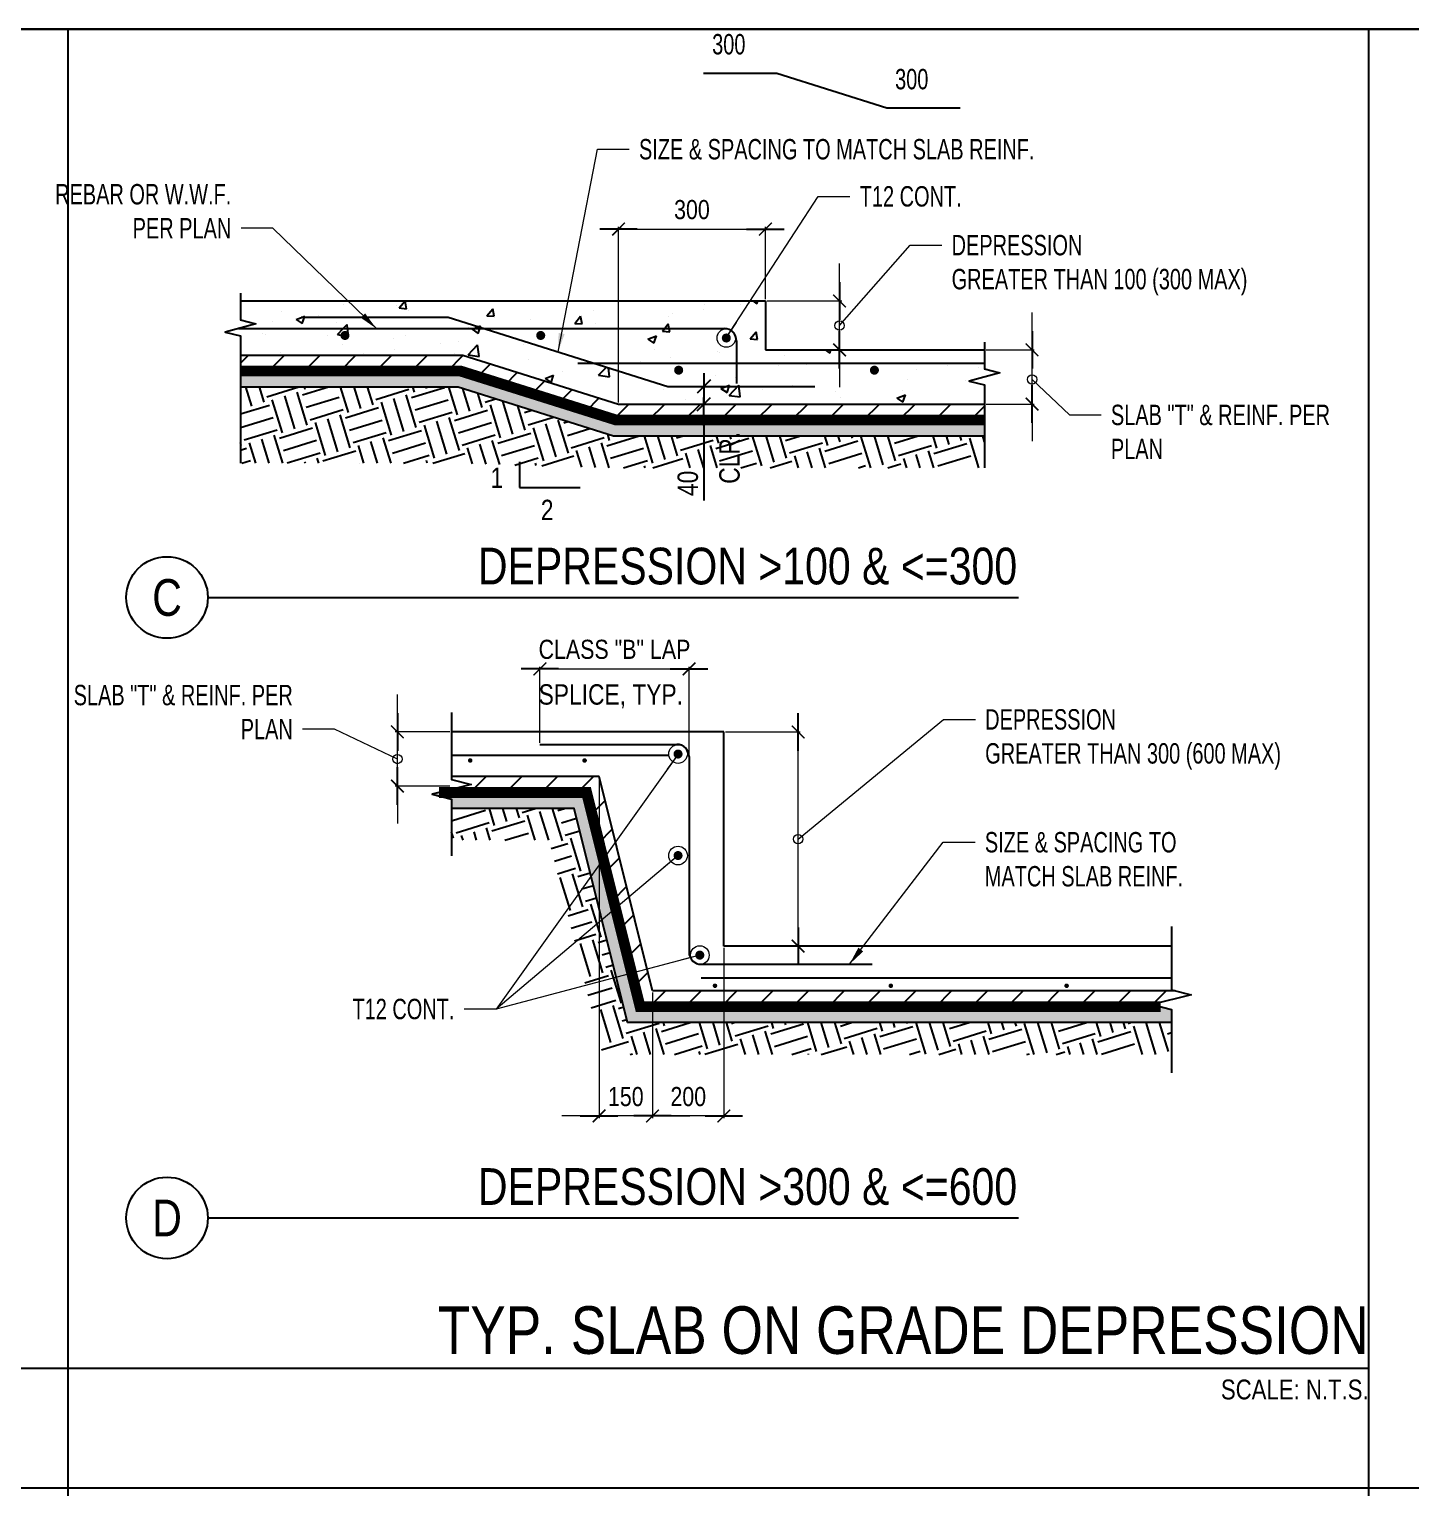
# Model space of a CAD drawing. Header units: millimetres. Extents: x 2250 to 90253, y -19639 to 57150.
# Drawn here: x 19589 to 36930, y 38850 to 57150 of the extents above; entities that cross this region are included whole.
import ezdxf
from ezdxf.enums import TextEntityAlignment as Align

# ---------------------------------------------------------------- set-up
doc = ezdxf.new("R2010")
doc.units = ezdxf.units.MM
doc.linetypes.add('DASHED', pattern=[0.75, 0.5, -0.25])
doc.layers.add('Lines', color=7, linetype='Continuous', lineweight=9, true_color=0x00a600)
doc.layers.add('NPLT-JLA', color=193, linetype='Continuous', plot=False)
for name, color, linetype in [('S-G-BREK', 2, 'Continuous'), ('S-G-DIMS', 1, 'Continuous'), ('S-G-HTCH', 1, 'Continuous'), ('S-G-LEDR', 2, 'Continuous'), ('S-G-MEDM', 3, 'Continuous'), ('S-G-RBAR', 7, 'Continuous'), ('S-G-STTL', 4, 'Continuous'), ('S-G-TEXT', 3, 'Continuous'), ('S-G-THCK', 6, 'Continuous'), ('S-G-TITL', 7, 'Continuous'), ('S-G-TITLREF', 4, 'Continuous'), ('S-HATCH', 8, 'Continuous'), ('WATER PROOF', 1, 'DASHED')]:
    doc.layers.add(name, color=color, linetype=linetype)
doc.styles.add('ARIAL', font='arial.ttf', dxfattribs={"width": 0.8})
doc.dimstyles.new('ARIALDIMS', dxfattribs={"dimscale": 12, "dimtxt": 20, "dimasz": 19.5, "dimexe": 2.25, "dimexo": 1.75, "dimgap": 10, "dimtad": 1, "dimzin": 3, "dimdsep": 46, "dimtxsty": 'ARIAL', "dimblk1": 'nyatick', "dimblk2": 'nyatick', "dimsah": 1, "dimcen": 2.25, "dimclrd": 1, "dimclre": 1, "dimclrt": 2, "dimadec": 0, "dimazin": 0, "dimtfac": 1, "dimtmove": 0, "dimatfit": 3, "dimfxl": 1, "dimfrac": 2, "dimtolj": 1, "dimtzin": 0, "dimarcsym": 0})

# ---------------------------------------------------------------- blocks, each defined once
blk = doc.blocks.new('nyatick')
at = {"layer": 'S-G-DIMS'}
blk.add_line((-1.005, 0), (1.005, 0), dxfattribs=at)
at = {"layer": 'S-G-DIMS', "const_width": 0.08}
blk.add_lwpolyline([(0.34, 0.34), (-0.34, -0.34)], dxfattribs=at)
blk = doc.blocks.new('*D216')
at = {"layer": 'Defpoints', "color": 0, "transparency": 16777216}
for p in [(27871, 98788), (25999, 97841), (27871, 97688)]:
    blk.add_point(p, dxfattribs=at)
at = {"layer": 'S-G-DIMS', "color": 1, "lineweight": -2, "transparency": 16777216}
for p, q in [((25999, 97862), (25999, 98815)), ((26233, 98788), (27637, 98788)), ((27871, 97709), (27871, 98815))]:
    blk.add_line(p, q, dxfattribs=at)
at = {"layer": 'S-G-DIMS', "color": 1, "lineweight": -2, "transparency": 16777216, "xscale": 234, "yscale": 234, "zscale": 234, "rotation": 180}
blk.add_blockref('nyatick', (25999, 98788), dxfattribs=at)
at = {"layer": 'S-G-DIMS', "color": 1, "lineweight": -2, "transparency": 16777216, "xscale": 234, "yscale": 234, "zscale": 234}
blk.add_blockref('nyatick', (27871, 98788), dxfattribs=at)
at = {"layer": 'S-G-DIMS', "color": 2, "transparency": 16777216, "insert": (26935, 99032), "char_height": 240, "attachment_point": 5, "style": 'ARIAL'}
blk.add_mtext('\\A1;CLASS "B" LAP', dxfattribs=at)
blk = doc.blocks.new('*X134')
at = {"color": 0}
for p, q in [((18.18, 78.66), (18.18, 78.66)), ((21.16, 79.55), (21.2, 79.55)), ((21.2, 79.55), (21.2, 79.55)), ((23.23, 79.3), (23.23, 79.3)), ((27.53, 79.18), (27.53, 79.18)), ((27.77, 78.98), (28.26, 79.55)), ((27.77, 78.98), (28.37, 78.92)), ((28.37, 78.92), (28.26, 79.55)), ((28.5, 78.79), (28.5, 78.79)), ((30.03, 79.51), (30.03, 79.51)), ((34.95, 78.35), (35.43, 78.92)), ((35.54, 78.3), (35.43, 78.92)), ((43.68, 78.81), (43.68, 78.81)), ((47.39, 79.52), (47.39, 79.52)), ((48.81, 79.52), (48.81, 79.52)), ((52.61, 78.88), (52.61, 78.88)), ((52.73, 79.3), (52.73, 79.3)), ((55.65, 79.29), (55.65, 79.29)), ((56.4, 79.38), (56.4, 79.38)), ((56.67, 79.55), (57, 79.33)), ((57, 79.33), (57.08, 79.55)), ((17.43, 77.85), (17.43, 77.85)), ((19.36, 78.04), (20.06, 78.31)), ((19.36, 78.04), (19.86, 77.71)), ((19.86, 77.71), (20.06, 78.31)), ((21.21, 78.35), (21.21, 78.35)), ((22.67, 77.79), (22.67, 77.79)), ((23.2, 77.3), (23.52, 77.62)), ((23.55, 77.3), (23.52, 77.62)), ((33.88, 77.3), (34.43, 77.51)), ((34.36, 77.3), (34.43, 77.51)), ((34.95, 78.35), (35.54, 78.3)), ((38.48, 78.06), (38.48, 78.06)), ((42.12, 77.72), (42.6, 78.3)), ((42.12, 77.72), (42.72, 77.67)), ((42.72, 77.67), (42.6, 78.3)), ((43.8, 77.72), (43.8, 77.72)), ((49.29, 77.09), (49.77, 77.67)), ((49.89, 77.04), (49.77, 77.67)), ((49.82, 78.29), (49.82, 78.29)), ((50.11, 78.55), (50.11, 78.55)), ((16.6, 76.91), (16.6, 76.91)), ((16.84, 76.78), (16.84, 76.78)), ((21.94, 76.69), (21.94, 76.69)), ((22.74, 76.81), (23.2, 77.3)), ((22.74, 76.81), (23.16, 76.74)), ((23.52, 76.69), (23.63, 76.67)), ((23.63, 76.67), (23.55, 77.3)), ((27.28, 76.46), (27.28, 76.46)), ((28.3, 76.72), (28.3, 76.72)), ((33.43, 77.42), (33.43, 77.42)), ((33.73, 77.24), (33.88, 77.3)), ((33.73, 77.24), (34.23, 76.9)), ((34.23, 76.9), (34.36, 77.3)), ((48.11, 76.44), (48.81, 76.71)), ((48.11, 76.44), (48.6, 76.1)), ((48.6, 76.1), (48.81, 76.71)), ((49.29, 77.09), (49.89, 77.04)), ((53.74, 76.83), (53.74, 76.83)), ((56.46, 76.47), (56.95, 77.04)), ((56.46, 76.47), (57.06, 76.41)), ((57.06, 76.41), (56.95, 77.04)), ((18.05, 75.33), (18.05, 75.33)), ((23.11, 75.97), (23.11, 75.97)), ((24.9, 75.23), (24.9, 75.23)), ((27.4, 75.56), (27.4, 75.56)), ((31.19, 76.06), (31.19, 76.06)), ((32.32, 75.29), (32.32, 75.29)), ((32.61, 76.24), (32.61, 76.24)), ((33.41, 75.15), (34.19, 75.97)), ((33.41, 75.15), (34.3, 75.02)), ((34.3, 75.02), (34.19, 75.97)), ((37.95, 76.01), (37.95, 76.01)), ((48.63, 75.56), (48.63, 75.56)), ((48.69, 76.19), (48.69, 76.19)), ((53.77, 75.44), (53.77, 75.44)), ((53.97, 75.33), (53.97, 75.33)), ((59.3, 75.11), (59.3, 75.11)), ((62.6, 75.55), (62.97, 75.3)), ((62.97, 75.3), (63.06, 75.55)), ((38.36, 74.74), (38.36, 74.74)), ((44.08, 73.5), (44.71, 74.15)), ((44.97, 73.36), (44.89, 74.1)), ((47.48, 74.61), (47.48, 74.61)), ((49.98, 74.94), (49.98, 74.94)), ((58.81, 74.25), (58.81, 74.25)), ((61.07, 74.33), (61.07, 74.33)), ((70.06, 73.98), (70.06, 73.98)), ((72.56, 74.31), (72.56, 74.31)), ((75.13, 74.13), (75.13, 74.13)), ((75.32, 74.43), (75.32, 74.43)), ((39.7, 73.21), (40.4, 73.48)), ((39.7, 73.21), (40.2, 72.88)), ((40.2, 72.88), (40.4, 73.48)), ((41.16, 73.78), (41.16, 73.78)), ((44.08, 73.5), (44.97, 73.36)), ((48.57, 72.86), (48.57, 72.86)), ((53.62, 73.5), (53.62, 73.5)), ((55.24, 73.33), (55.24, 73.33)), ((63.75, 73.15), (63.75, 73.15)), ((69.3, 73.13), (69.3, 73.13)), ((74.07, 73.02), (74.07, 73.02)), ((43.44, 72.16), (43.44, 72.16)), ((49.4, 72.32), (49.4, 72.32)), ((54.07, 72.41), (54.77, 72.68)), ((54.07, 72.41), (54.57, 72.08)), ((54.57, 72.08), (54.77, 72.68)), ((54.75, 71.84), (55.53, 72.66)), ((54.75, 71.84), (55.64, 71.71)), ((55.64, 71.71), (55.53, 72.66)), ((57.46, 72.32), (57.46, 72.32)), ((59.96, 72.65), (59.96, 72.65)), ((63.46, 72.13), (63.46, 72.13)), ((63.83, 71.63), (63.83, 71.63)), ((68.45, 71.61), (69.15, 71.88)), ((68.45, 71.61), (68.94, 71.28)), ((68.88, 72.27), (68.88, 72.27)), ((68.94, 71.28), (69.15, 71.88)), ((51.14, 71.49), (51.14, 71.49)), ((57.63, 71.13), (57.63, 71.13))]:
    blk.add_line(p, q, dxfattribs=at)
blk = doc.blocks.new('*D217')
at = {"layer": 'Defpoints', "color": 0, "transparency": 16777216}
for p in [(26741, 97437), (27413, 94750), (26741, 93179), (84743, 31496), (85043, 31496), (84743, 30260)]:
    blk.add_point(p, dxfattribs=at)
at = {"layer": 'S-G-DIMS', "color": 1, "lineweight": -2, "transparency": 16777216}
for p, q in [((26741, 97416), (26741, 93152)), ((26507, 93179), (26273, 93179)), ((27413, 93179), (26741, 93179)), ((27647, 93179), (27881, 93179)), ((84764, 31496), (85070, 31496)), ((85043, 30494), (85043, 31262)), ((84764, 30260), (85070, 30260))]:
    blk.add_line(p, q, dxfattribs=at)
at = {"layer": 'S-G-DIMS', "color": 1, "lineweight": -2, "transparency": 16777216, "xscale": 234, "yscale": 234, "zscale": 234}
blk.add_blockref('nyatick', (26741, 93179), dxfattribs=at)
for p, rotation in [((27413, 93179), 180), ((85043, 31496), 90), ((85043, 30260), 270)]:
    blk.add_blockref('nyatick', p, dxfattribs=dict(at, rotation=rotation))
at = {"layer": 'S-G-DIMS', "color": 2, "transparency": 16777216, "insert": (27077, 93421), "char_height": 240, "attachment_point": 5, "style": 'ARIAL'}
blk.add_mtext('\\A1;150', dxfattribs=at)
blk = doc.blocks.new('*D218')
at = {"layer": 'Defpoints', "color": 0, "transparency": 16777216}
for p in [(28308, 95310), (27413, 94750), (27413, 93179), (80489, 34423), (79706, 33102), (81226, 32201)]:
    blk.add_point(p, dxfattribs=at)
at = {"layer": 'S-G-DIMS', "color": 1, "lineweight": -2, "transparency": 16777216}
for p, q in [((28308, 95289), (28308, 93152)), ((27413, 94729), (27413, 93152)), ((28074, 93179), (27647, 93179)), ((80489, 34423), (78483, 35611)), ((79716, 33120), (80502, 34446)), ((81808, 33642), (80690, 34304)), ((81237, 32219), (82023, 33546))]:
    blk.add_line(p, q, dxfattribs=at)
at = {"layer": 'S-G-DIMS', "color": 1, "lineweight": -2, "transparency": 16777216, "xscale": 234, "yscale": 234, "zscale": 234}
for p, rotation in [((27413, 93179), 180), ((80489, 34423), 149.3553731054023), ((82009, 33522), 329.3553731054023)]:
    blk.add_blockref('nyatick', p, dxfattribs=dict(at, rotation=rotation))
blk.add_blockref('nyatick', (28308, 93179), dxfattribs=at)
at = {"layer": 'S-G-DIMS', "color": 2, "transparency": 16777216, "insert": (27861, 93421), "char_height": 240, "attachment_point": 5, "style": 'ARIAL'}
blk.add_mtext('\\A1;200', dxfattribs=at)
at = {"layer": 'S-G-DIMS', "color": 2, "lineweight": 30, "transparency": 16777216, "insert": (79613, 35461), "char_height": 240, "attachment_point": 5, "rotation": 329.3554, "style": 'ARIAL'}
blk.add_mtext('\\A1;MIN CLASS "B"\\P LAP SPLICE', dxfattribs=at)
blk = doc.blocks.new('*D149')
at = {"layer": 'Defpoints', "color": 0, "transparency": 16777216}
for p in [(31579, 102790), (32176, 102790), (31579, 102111)]:
    blk.add_point(p, dxfattribs=at)
at = {"layer": 'S-G-DIMS', "color": 1, "lineweight": -2, "transparency": 16777216}
for p, q in [((32176, 103024), (32176, 103258)), ((31600, 102790), (32203, 102790)), ((32176, 102111), (32176, 102790)), ((31600, 102111), (32203, 102111)), ((32176, 101877), (32176, 101643))]:
    blk.add_line(p, q, dxfattribs=at)
at = {"layer": 'S-G-DIMS', "color": 1, "lineweight": -2, "transparency": 16777216, "xscale": 234, "yscale": 234, "zscale": 234}
for p, rotation in [((32176, 102790), 270), ((32176, 102111), 90)]:
    blk.add_blockref('nyatick', p, dxfattribs=dict(at, rotation=rotation))
blk = doc.blocks.new('*D150')
at = {"layer": 'Defpoints', "color": 0, "transparency": 16777216}
for p in [(28829, 103404), (29760, 103404), (28829, 102790)]:
    blk.add_point(p, dxfattribs=at)
at = {"layer": 'S-G-DIMS', "color": 1, "lineweight": -2, "transparency": 16777216}
for p, q in [((29760, 103638), (29760, 103872)), ((28850, 103404), (29787, 103404)), ((29760, 102790), (29760, 103404)), ((28850, 102790), (29787, 102790)), ((29760, 102556), (29760, 102322))]:
    blk.add_line(p, q, dxfattribs=at)
at = {"layer": 'S-G-DIMS', "color": 1, "lineweight": -2, "transparency": 16777216, "xscale": 234, "yscale": 234, "zscale": 234}
for p, rotation in [((29760, 103404), 270), ((29760, 102790), 90)]:
    blk.add_blockref('nyatick', p, dxfattribs=dict(at, rotation=rotation))
blk = doc.blocks.new('*D151')
at = {"layer": 'Defpoints', "color": 0, "transparency": 16777216}
for p in [(28829, 104306), (28829, 103404), (26986, 102111)]:
    blk.add_point(p, dxfattribs=at)
at = {"layer": 'S-G-DIMS', "color": 1, "lineweight": -2, "transparency": 16777216}
for p, q in [((26986, 102132), (26986, 104333)), ((28829, 103425), (28829, 104333)), ((27220, 104306), (28595, 104306))]:
    blk.add_line(p, q, dxfattribs=at)
at = {"layer": 'S-G-DIMS', "color": 1, "lineweight": -2, "transparency": 16777216, "xscale": 234, "yscale": 234, "zscale": 234, "rotation": 180}
blk.add_blockref('nyatick', (26986, 104306), dxfattribs=at)
at = {"layer": 'S-G-DIMS', "color": 1, "lineweight": -2, "transparency": 16777216, "xscale": 234, "yscale": 234, "zscale": 234}
blk.add_blockref('nyatick', (28829, 104306), dxfattribs=at)
at = {"layer": 'S-G-DIMS', "color": 2, "transparency": 16777216, "insert": (27907, 104549), "char_height": 240, "attachment_point": 5, "style": 'ARIAL'}
blk.add_mtext('\\A1;300', dxfattribs=at)
blk = doc.blocks.new('*D152')
at = {"layer": 'Defpoints', "color": 0, "transparency": 16777216}
for p in [(24210, 97997), (24891, 97997), (24891, 97318)]:
    blk.add_point(p, dxfattribs=at)
at = {"layer": 'S-G-DIMS', "color": 1, "lineweight": -2, "transparency": 16777216}
for p, q in [((24210, 98231), (24210, 98465)), ((24870, 97997), (24183, 97997)), ((24210, 97318), (24210, 97997)), ((24870, 97318), (24183, 97318)), ((24210, 97084), (24210, 96850))]:
    blk.add_line(p, q, dxfattribs=at)
at = {"layer": 'S-G-DIMS', "color": 1, "lineweight": -2, "transparency": 16777216, "xscale": 234, "yscale": 234, "zscale": 234}
for p, rotation in [((24210, 97997), 270), ((24210, 97318), 90)]:
    blk.add_blockref('nyatick', p, dxfattribs=dict(at, rotation=rotation))
blk = doc.blocks.new('*D153')
at = {"layer": 'Defpoints', "color": 0, "transparency": 16777216}
for p in [(28308, 97997), (29240, 97997), (28308, 95310)]:
    blk.add_point(p, dxfattribs=at)
at = {"layer": 'S-G-DIMS', "color": 1, "lineweight": -2, "transparency": 16777216}
for p, q in [((28329, 97997), (29267, 97997)), ((29240, 95544), (29240, 97763)), ((28329, 95310), (29267, 95310))]:
    blk.add_line(p, q, dxfattribs=at)
at = {"layer": 'S-G-DIMS', "color": 1, "lineweight": -2, "transparency": 16777216, "xscale": 234, "yscale": 234, "zscale": 234}
for p, rotation in [((29240, 97997), 90), ((29240, 95310), 270)]:
    blk.add_blockref('nyatick', p, dxfattribs=dict(at, rotation=rotation))
blk = doc.blocks.new('987978')
at = {"layer": 'S-G-HTCH'}
h = blk.add_hatch(dxfattribs=at)
h.set_pattern_fill('EARTH', color=256, scale=68.185002, angle=17.0739491, style=0)
h.set_pattern_definition([(17.074, (17135.9, 65814.2), (286.768, 541.016), [432.975, -432.975]), (17.074, (17088.23, 65969.4), (286.768, 541.016), [432.975, -432.975]), (17.074, (17040.56, 66124.6), (286.768, 541.016), [432.975, -432.975]), (107.074, (17076.4, 66192.23), (-541.016, 286.768), [432.975, -432.975]), (107.074, (17231.6, 66239.9), (-541.016, 286.768), [432.975, -432.975]), (107.074, (17386.82, 66287.58), (-541.016, 286.768), [432.975, -432.975])])
h.paths.add_polyline_path([(31579.397, 101710.668), (28056.376, 101710.668), (28056.376, 101310.668), (31579.397, 101310.668)])
h.paths.add_polyline_path([(28056.376, 101710.668), (26924.401, 101710.668), (24971.855, 102324.893), (22240.714, 102324.893), (22240.714, 101369.032), (24910.424, 101369.032), (26862.97, 101310.668), (28056.376, 101310.668)])
h.paths.add_polyline_path([(28576.458, 101043.958), (28576.458, 101827.939), (28179.475, 101827.939), (28179.475, 101043.958)], flags=9)
h = blk.add_hatch(dxfattribs=at)
h.set_pattern_fill('EARTH', color=256, scale=68.185, angle=17.074, style=0)
h.paths.add_polyline_path([(26428.602, 97037.232), (24890.552, 97037.232), (24890.552, 96637.232), (26116.291, 96637.232), (26788.099, 93950.002), (33927.611, 93950.002), (33927.611, 94350.002), (27100.409, 94350.002)])
at = {"layer": 'S-HATCH'}
h = blk.add_hatch(dxfattribs=at)
h.set_pattern_fill('ANSI31', color=256, scale=100)
h.set_pattern_definition([(45, (17135.9, 65814.2), (-224.5064, 224.5064), [])])
h.paths.add_polyline_path([(31579.397, 102110.668), (28056.376, 102110.668), (28056.376, 101910.668), (31579.397, 101910.668)])
h.paths.add_polyline_path([(28056.376, 102110.668), (26985.833, 102110.668), (25033.286, 102724.893), (22240.714, 102724.893), (22240.714, 102524.893), (25002.571, 102524.893), (26955.117, 101910.668), (28056.376, 101910.668)])
h = blk.add_hatch(dxfattribs=at)
h.set_pattern_fill('AR-CONC', color=256, angle=45)
h.set_pattern_definition([(95, (17135.9, 65814.19), (140.09465, 117.5534), [19.05, -209.55]), (40, (17135.9, 65814.19), (-160.01845, 110.1767), [15.24, -167.6406]), (145.45144, (17147.58, 65823.98), (-19.9238, 227.7301), [16.19, -178.09024]), (91.1842, (17099.98, 65850.1), (221.4102, 161.9534), [28.575, -314.325]), (141.63556, (17118.43, 65863.6), (-7.0866, 342.8268), [24.285, -267.1356]), (36.18415, (17099.98, 65850.1), (-7.0866, 342.8268), [22.86, -251.4597]), (66, (17126.92, 65859.09), (179.52, 34.89515), [19.05, -209.55]), (11, (17126.92, 65859.09), (-86.5399, 173.9412), [15.24, -167.64]), (116.45145, (17141.88, 65862), (92.98005, 208.83634), [16.19, -178.0899]), (82.5, (17135.9, 65814.19), (-57.60547, 61.97341), [0, -165.608, 0, -170.18, 0, -168.275]), (52.5, (17135.9, 65814.19), (-23.58973, 118.087), [0, -97.028, 0, -161.798, 0, -64.135]), (12.5, (17095.85, 65774.136), (99.92786, 91.8262), [0, -63.5, 0, -198.12, 0, -262.89]), (2.5, (17077.89, 65756.18), (86.7639, 122.7224), [0, -82.55, 0, -131.572, 0, -186.69])])
h.paths.add_polyline_path([(28056.376, 101840.41), (28056.376, 101910.668), (26955.117, 101910.668), (25002.571, 102524.893), (22240.714, 102524.893), (22240.714, 102324.893), (24971.855, 102324.893), (26924.401, 101710.668), (28056.376, 101710.668)])
h.paths.add_polyline_path([(31579.397, 101910.668), (28056.376, 101910.668), (28056.376, 101840.41), (28056.376, 101710.668), (31579.397, 101710.668)])
h.paths.add_polyline_path([(28576.458, 101043.958), (28576.458, 101827.939), (28179.475, 101827.939), (28179.475, 101043.958)], flags=9)
h = blk.add_hatch(dxfattribs=at)
h.set_pattern_fill('ANSI31', color=256, scale=100)
h.paths.add_polyline_path([(33788.371, 94550.002), (33681.923, 94576.616), (34173.3, 94699.452), (33971.116, 94750.002), (27412.72, 94750.002), (26740.912, 97437.232), (24890.552, 97437.232), (24890.552, 97399.463), (25136.24, 97338.036), (24732.999, 97237.232), (26584.757, 97237.232), (27256.565, 94550.002)])
at = {"layer": 'WATER PROOF', "ltscale": 200}
h = blk.add_hatch(dxfattribs=at)
h.set_pattern_fill('AR-CONC', color=256, angle=45)
h.paths.add_polyline_path([(26428.602, 97037.232), (27100.409, 94350.002), (33927.611, 94350.002), (33927.611, 94515.189), (33788.371, 94550.002), (27256.565, 94550.002), (26584.757, 97237.232), (24732.999, 97237.232), (24644.863, 97215.2), (24890.552, 97153.773), (24890.552, 97037.232)])
at = {"layer": 'S-G-BREK'}
for points in [[(22240.714, 103502.056), (22240.714, 103168.253), (22434.071, 103116.444), (22047.358, 103012.824), (22240.714, 102968.076), (22240.714, 101369.032)], [(31579.397, 102887.832), (31579.397, 102554.029), (31772.753, 102502.219), (31386.041, 102398.6), (31579.397, 102353.852), (31579.397, 101310.668)], [(24890.552, 98242.762), (24890.552, 97399.463), (25136.24, 97338.036), (24644.863, 97215.2), (24890.552, 97153.773), (24890.552, 96440.811)], [(33927.611, 95555.531), (33927.611, 94760.879), (34173.3, 94699.452), (33681.923, 94576.616), (33927.611, 94515.189), (33927.611, 93720.536)]]:
    blk.add_lwpolyline(points, dxfattribs=at)
at = {"layer": 'S-G-DIMS'}
for p, q in [((28056.376, 102500.063), (28056.376, 102248.315)), ((28056.376, 102500.063), (28056.376, 102248.315)), ((28056.376, 102331.432), (28056.376, 102110.668)), ((28056.376, 102331.432), (28056.376, 102110.668)), ((28056.376, 101841.666), (28056.376, 102193.786)), ((28056.376, 101840.41), (28056.376, 100900.436))]:
    blk.add_line(p, q, dxfattribs=at)
at = {"layer": 'S-G-DIMS', "color": 6}
for p, q in [((28139.493, 102414.55), (27973.259, 102248.315)), ((27973.259, 102027.551), (28139.493, 102193.786))]:
    blk.add_line(p, q, dxfattribs=at)
at = {"layer": 'S-G-MEDM'}
for p, q in [((22240.714, 103404.375), (28828.505, 103404.375)), ((28828.505, 103404.375), (28828.505, 102790.151)), ((28828.505, 102790.151), (31579.397, 102790.151)), ((28308.463, 97997.072), (24890.552, 97997.072)), ((28308.463, 95309.841), (28308.463, 97997.072)), ((26740.912, 97437.232), (24890.552, 97437.232)), ((27412.72, 94750.002), (26740.912, 97437.232)), ((33927.611, 95309.841), (28308.463, 95309.841)), ((33971.116, 94750.002), (27412.72, 94750.002))]:
    blk.add_line(p, q, dxfattribs=at)
for points in [[(22240.714, 102724.893), (25033.286, 102724.893), (26985.833, 102110.668), (31579.397, 102110.668)], [(22240.714, 102524.893), (25002.571, 102524.893), (26955.117, 101910.668), (31579.397, 101910.668)], [(22240.714, 102324.893), (24971.855, 102324.893), (26924.401, 101710.668), (31579.397, 101710.668)], [(33788.371, 94550.002), (27256.565, 94550.002), (26584.757, 97237.232), (24732.999, 97237.232)], [(33927.611, 94350.002), (27100.409, 94350.002), (26428.602, 97037.232), (24890.552, 97037.232)]]:
    blk.add_lwpolyline(points, dxfattribs=at)
at = {"layer": 'S-G-RBAR'}
for points, const_width in [([(23523.959, 102971.189, 1), (23580.583, 102971.189, 1)], 56.624), ([(25980.856, 102971.189, 1), (26037.479, 102971.189, 1)], 56.624), ([(28310.425, 102939.379, 1), (28367.048, 102939.379, 1)], 56.624), ([(27712.249, 102535.517, 1), (27768.872, 102535.517, 1)], 56.624), ([(30169.145, 102535.517, 1), (30225.769, 102535.517, 1)], 56.624), ([(27704.511, 97719.973, 1), (27761.135, 97719.973, 1)], 56.624), ([(25110.418, 97638.96, 1), (25138.73, 97638.96, 1)], 28.312), ([(26546.175, 97638.96, 1), (26574.487, 97638.96, 1)], 28.312), ([(27704.511, 96446.217, 1), (27761.135, 96446.217, 1)], 56.624), ([(27977.776, 95196.918, 1), (28034.399, 95196.918, 1)], 56.624), ([(28182.128, 94812.617, 1), (28210.44, 94812.617, 1)], 28.312), ([(30388.761, 94812.617, 1), (30417.073, 94812.617, 1)], 28.312), ([(32595.395, 94812.617, 1), (32623.706, 94812.617, 1)], 28.312)]:
    blk.add_lwpolyline(points, format="xyb", close=True, dxfattribs=dict(at, const_width=const_width))
at = {"layer": 'S-G-STTL'}
for p, q in [((21831.438, 99684.139), (32004.792, 99684.139)), ((21831.438, 91899.839), (32004.792, 91899.839))]:
    blk.add_line(p, q, dxfattribs=at)
for centre in [(21319.584, 99684.139), (21319.584, 91899.839)]:
    blk.add_circle(centre, 511.853, dxfattribs=at)
at = {"layer": 'S-G-TEXT'}
for p, q in [((25742.155, 101386.73), (25742.155, 101064.026)), ((25742.155, 101064.026), (26502.745, 101064.026))]:
    blk.add_line(p, q, dxfattribs=at)
at = {"layer": 'S-G-THCK'}
for p, q in [((22215.002, 103057.744), (28312.508, 103057.744)), ((28466.064, 102904.188), (28466.064, 102370.052)), ((26473.743, 102622.072), (31579.397, 102622.072)), ((25998.742, 97841.126), (27717.626, 97841.126)), ((24890.552, 97707.27), (27612.571, 97707.27)), ((27871.182, 97687.57), (27871.182, 95235.283)), ((28024.738, 95081.727), (30167.697, 95081.727)), ((28024.738, 94912.569), (33927.611, 94912.569))]:
    blk.add_line(p, q, dxfattribs=at)
for points in [[(28050.449, 106262.884), (28971.785, 106262.884), (30351.168, 105828.292), (31272.504, 105828.292)], [(23004.693, 103200.615), (24847.365, 103200.615), (27606.131, 102331.432), (29448.804, 102331.432)]]:
    blk.add_lwpolyline(points, dxfattribs=at)
for centre, start, end in [((28312.508, 102904.188), 0, 90), ((27717.626, 97687.57), 0, 90), ((28024.738, 95235.283), 180, 270)]:
    blk.add_arc(centre, 153.556, start, end, dxfattribs=at)
at = {"layer": 'WATER PROOF', "ltscale": 200, "const_width": 136.37}
for points in [[(22240.714, 102524.893), (25002.571, 102524.893), (26955.117, 101910.668), (31579.397, 101910.668)], [(24732.999, 97237.232), (26584.757, 97237.232), (27256.565, 94550.002), (33788.371, 94550.002)]]:
    blk.add_lwpolyline(points, dxfattribs=at)
at = {"layer": 'S-G-HTCH', "xscale": 153.5560344827576, "yscale": 153.5560344827576, "zscale": 153.5560344827576}
blk.add_blockref('*X134', (19967.789, 91188.355), dxfattribs=at)
at = {"layer": 'S-G-LEDR', "color": 3, "char_height": 255.92673, "style": 'ARIAL'}
for s, insert, width, attachment_point in [('{\\W0.7;300}', (28160.938, 106753.083), 4094.82759, 1), ('{\\W0.7;300}', (30456.836, 106315.305), 4094.82759, 1), ('\\W0.7;SIZE & SPACING TO MATCH SLAB REINF.', (27242.578, 105435.86), 5732.75862, 1), ('\\W0.7;REBAR OR W.W.F. PER PLAN', (22125.707, 104188.574), 2456.89655, 9), ('{\\W0.7;T12 CONT.}', (30013.222, 104844.374), 4094.82759, 1), ('{\\W0.7;DEPRESSION\\PGREATER THAN 100 (300 MAX)}', (31166.108, 104232.718), 4094.82759, 1), ('\\W0.7;SLAB "T" & REINF. PER PLAN', (33165.412, 102102.192), 2866.37931, 1), ('\\W0.7;SLAB "T" & REINF. PER PLAN', (22897.752, 97905.295), 2866.37931, 9), ('{\\W0.7;DEPRESSION\\PGREATER THAN 300 (600 MAX)}', (31587.491, 98282.69), 4504.31034, 1), ('\\W0.7;SIZE & SPACING TO MATCH SLAB REINF.', (31583.382, 96741.226), 3275.86207, 1), ('{\\W0.7;T12 CONT.}', (24926.022, 94389.604), 2456.89655, 9)]:
    blk.add_mtext(s, dxfattribs=dict(at, insert=insert, width=width, attachment_point=attachment_point))
at = {"layer": 'S-G-STTL', "style": 'ARIAL', "width": 0.8}
for s, p in [('DEPRESSION >100 & <=300', (25221.345, 99847.932)), ('DEPRESSION >300 & <=600', (25221.345, 92063.632))]:
    blk.add_text(s, height=460.6681, dxfattribs=at).set_placement(p)
for s, p in [('C', (21319.584, 99684.139)), ('D', (21319.584, 91899.839))]:
    blk.add_text(s, height=460.668, dxfattribs=at).set_placement(p, align=Align.MIDDLE)
at = {"layer": 'S-G-TEXT', "style": 'ARIAL', "width": 0.8}
for s, p in [('CLR.', (28505.929, 101110.122)), ('40', (27982.661, 100956.26))]:
    blk.add_text(s, height=255.9267, rotation=90, dxfattribs=at).set_placement(p)
for s, height, p in [('1', 255.927, (25378.981, 101056.916)), ('2', 255.927, (26010.647, 100654.18)), ('SPLICE, TYP.', 255.92673, (25983.055, 98339.523))]:
    blk.add_text(s, height=height, dxfattribs=at).set_placement(p)
at = {"layer": 'S-G-DIMS'}
for base, p1, p2, text, picture, middle in [((28828.505, 104305.968), (26985.833, 102110.668), (28828.505, 103404.375), '300', '*D151', (27907.169, 104548.587)), ((27412.72, 93178.564), (28308.463, 95309.841), (27412.72, 94750.002), '200', '*D218', (27860.592, 93421.102))]:
    dim = blk.add_linear_dim(base=base, p1=p1, p2=p2, text=text, dimstyle='ARIALDIMS', dxfattribs=at)
    dim.commit()
    dim.dimension.update_dxf_attribs({"geometry": picture, "text_midpoint": middle})
for base, p1, p2, picture, middle in [((29759.959, 103404.375), (28828.505, 102790.151), (28828.505, 103404.375), '*D150', (29759.959, 103097.263)), ((32176.253, 102790.151), (31579.397, 102110.668), (31579.397, 102790.151), '*D149', (32176.253, 102450.41)), ((24210.406, 97997.072), (24890.552, 97317.589), (24890.552, 97997.072), '*D152', (24210.406, 97657.331)), ((29239.917, 97997.072), (28308.463, 95309.841), (28308.463, 97997.072), '*D153', (29239.917, 96653.457))]:
    dim = blk.add_linear_dim(base=base, p1=p1, p2=p2, angle=90, text=' ', dimstyle='ARIALDIMS', dxfattribs=at)
    dim.commit()
    dim.dimension.update_dxf_attribs({"geometry": picture, "text_midpoint": middle})
dim = blk.add_linear_dim(base=(27871.182, 98787.908), p1=(25998.742, 97841.126), p2=(27871.182, 97687.57), text='CLASS "B" LAP', dimstyle='ARIALDIMS', dxfattribs=at)
dim.commit()
dim.dimension.update_dxf_attribs({"geometry": '*D216', "text_midpoint": (26934.962, 98787.908), "dimtype": 160})
dim = blk.add_linear_dim(base=(26740.912, 93178.564), p1=(27412.72, 94750.002), p2=(26740.912, 97437.232), text='150', dimstyle='ARIALDIMS', override={"dimse1": 1, "dimtmove": 1}, dxfattribs=at)
dim.commit()
dim.dimension.update_dxf_attribs({"geometry": '*D217', "text_midpoint": (27076.816, 93421.102)})
at = {"layer": 'S-G-LEDR'}
for points, override in [([(26226.748, 102766.024), (26720.868, 105307.896), (27119.733, 105307.896)], {"dimgap": 0.05, "dimtad": 0}), ([(28338.737, 102939.379), (29491.512, 104716.411), (29890.377, 104716.411)], {"dimgap": 0.05, "dimtad": 0, "dimldrblk": 'Origin'}), ([(23946.287, 103057.744), (22648.526, 104316.537), (22248.552, 104316.537)], {"dimgap": 0.05, "dimtad": 0}), ([(29759.959, 103095.728), (30644.398, 104104.755), (31043.263, 104104.755)], {"dimgap": 0.05, "dimtad": 0, "dimldrblk": 'Small'}), ([(32176.253, 102419.316), (32643.702, 101974.229), (33042.567, 101974.229)], {"dimgap": 0.05, "dimtad": 0, "dimldrblk": 'Small'}), ([(29239.917, 96653.457), (31065.782, 98154.726), (31464.647, 98154.726)], {"dimgap": 0.05, "dimtad": 0, "dimldrblk": 'Small'}), ([(24210.406, 97657.331), (23420.571, 98033.259), (23020.597, 98033.259)], {"dimgap": 0.05, "dimtad": 0, "dimldrblk": 'Small'}), ([(27732.823, 97719.973), (25448.841, 94517.567), (25048.867, 94517.567)], {"dimgap": 0.05, "dimtad": 0, "dimldrblk": 'Origin'}), ([(27732.823, 96446.217), (25448.841, 94517.567), (25048.867, 94517.567)], {"dimgap": 0.05, "dimtad": 0, "dimldrblk": 'Origin'}), ([(29883.65, 95081.727), (31061.672, 96613.263), (31460.538, 96613.263)], {"dimgap": 0.05, "dimtad": 0}), ([(28006.087, 95196.918), (25448.841, 94517.567), (25048.867, 94517.567)], {"dimgap": 0.05, "dimtad": 0, "dimldrblk": 'Origin'})]:
    blk.add_leader(points, dimstyle='ARIALDIMS', override=override, dxfattribs=at)

msp = doc.modelspace()

# ---------------------------------------------------------------- linework, layer by layer
at = {"layer": 'NPLT-JLA'}
for p, q in [((89875, 57150), (2250, 57150)), ((2250, 57150), (72050, 57150)), ((20075, 57150), (20075, -16050)), ((20075, 57150), (89875, 57150)), ((20075, 57150), (20075, 2250)), ((20075, 57150), (20075, 2250)), ((20075, 57150), (20075, 2250)), ((20075, 57150), (20075, 2250)), ((36400, 57150), (36400, -16050)), ((36400, 57150), (36400, 2250)), ((36400, 57150), (36400, 2250)), ((36400, 57150), (36400, 2250)), ((36400, 57150), (36400, 2250)), ((2250, 38850), (89875, 38850)), ((2250, 38850), (72050, 38850)), ((2250, 38850), (72050, 38850)), ((20075, 38850), (89875, 38850))]:
    msp.add_line(p, q, dxfattribs=at)
at = {"layer": 'S-G-TITLREF'}
msp.add_line((2250, 40350), (36400, 40350), dxfattribs=at)

# ---------------------------------------------------------------- block references
at = {"layer": 'Lines'}
msp.add_blockref('987978', (0, -49663.862), dxfattribs=at)

# ---------------------------------------------------------------- texts
at = {"layer": 'S-G-TEXT', "color": 7, "insert": (36400, 40208.08), "char_height": 248.85672, "width": 1863.91779, "attachment_point": 3, "style": 'ARIAL'}
msp.add_mtext('\\W0.8000;SCALE: N.T.S.', dxfattribs=at)
at = {"layer": 'S-G-TITL', "insert": (36400, 41127.396), "char_height": 597.2561, "width": 13419.89318, "attachment_point": 3, "style": 'ARIAL'}
msp.add_mtext('TYP. SLAB ON GRADE DEPRESSION', dxfattribs=at)

doc.saveas('drawing.dxf')
